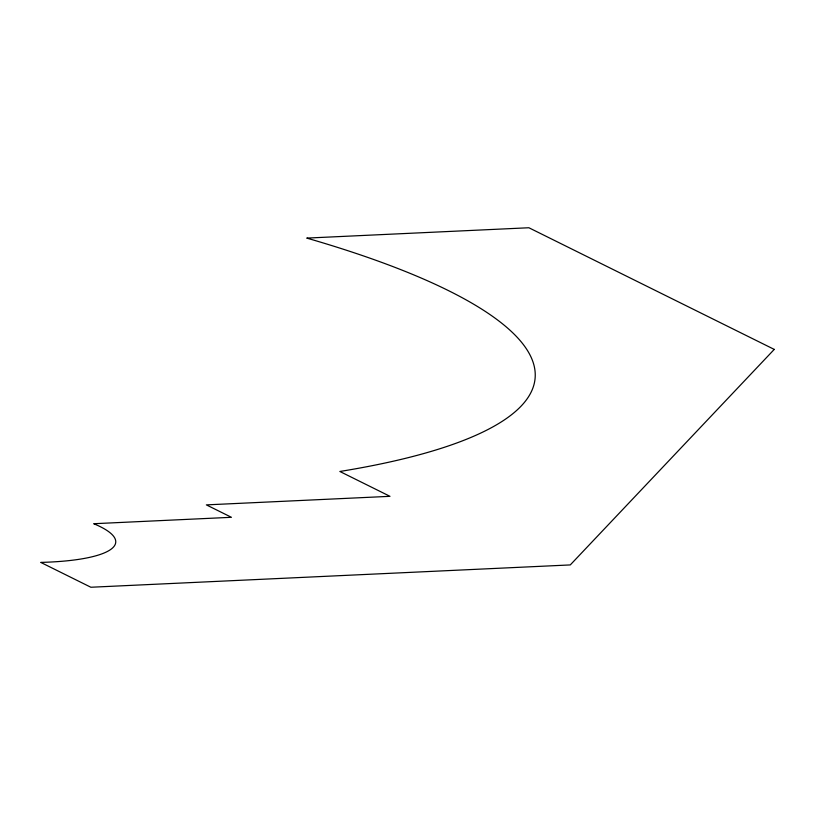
<?xml version="1.0" encoding="UTF-8"?>
<svg xmlns="http://www.w3.org/2000/svg" width="815" height="815" viewBox="0 0 815 815"><rect width="100%" height="100%" fill="white"/><g stroke="black" fill="none" stroke-linecap="round" stroke-linejoin="round"><path stroke-width="1.22" d="M774.25 349.401L570.276 564.927L90.873 587.248L40.75 562.401A127.731 28.953 4.7 0 0 93.715 523.719L231.429 517.301L206.368 504.882L389.988 496.325L339.865 471.478A713.359 161.686 4.7 0 0 306.756 238.092L528.884 227.752L774.25 349.401"/></g></svg>
